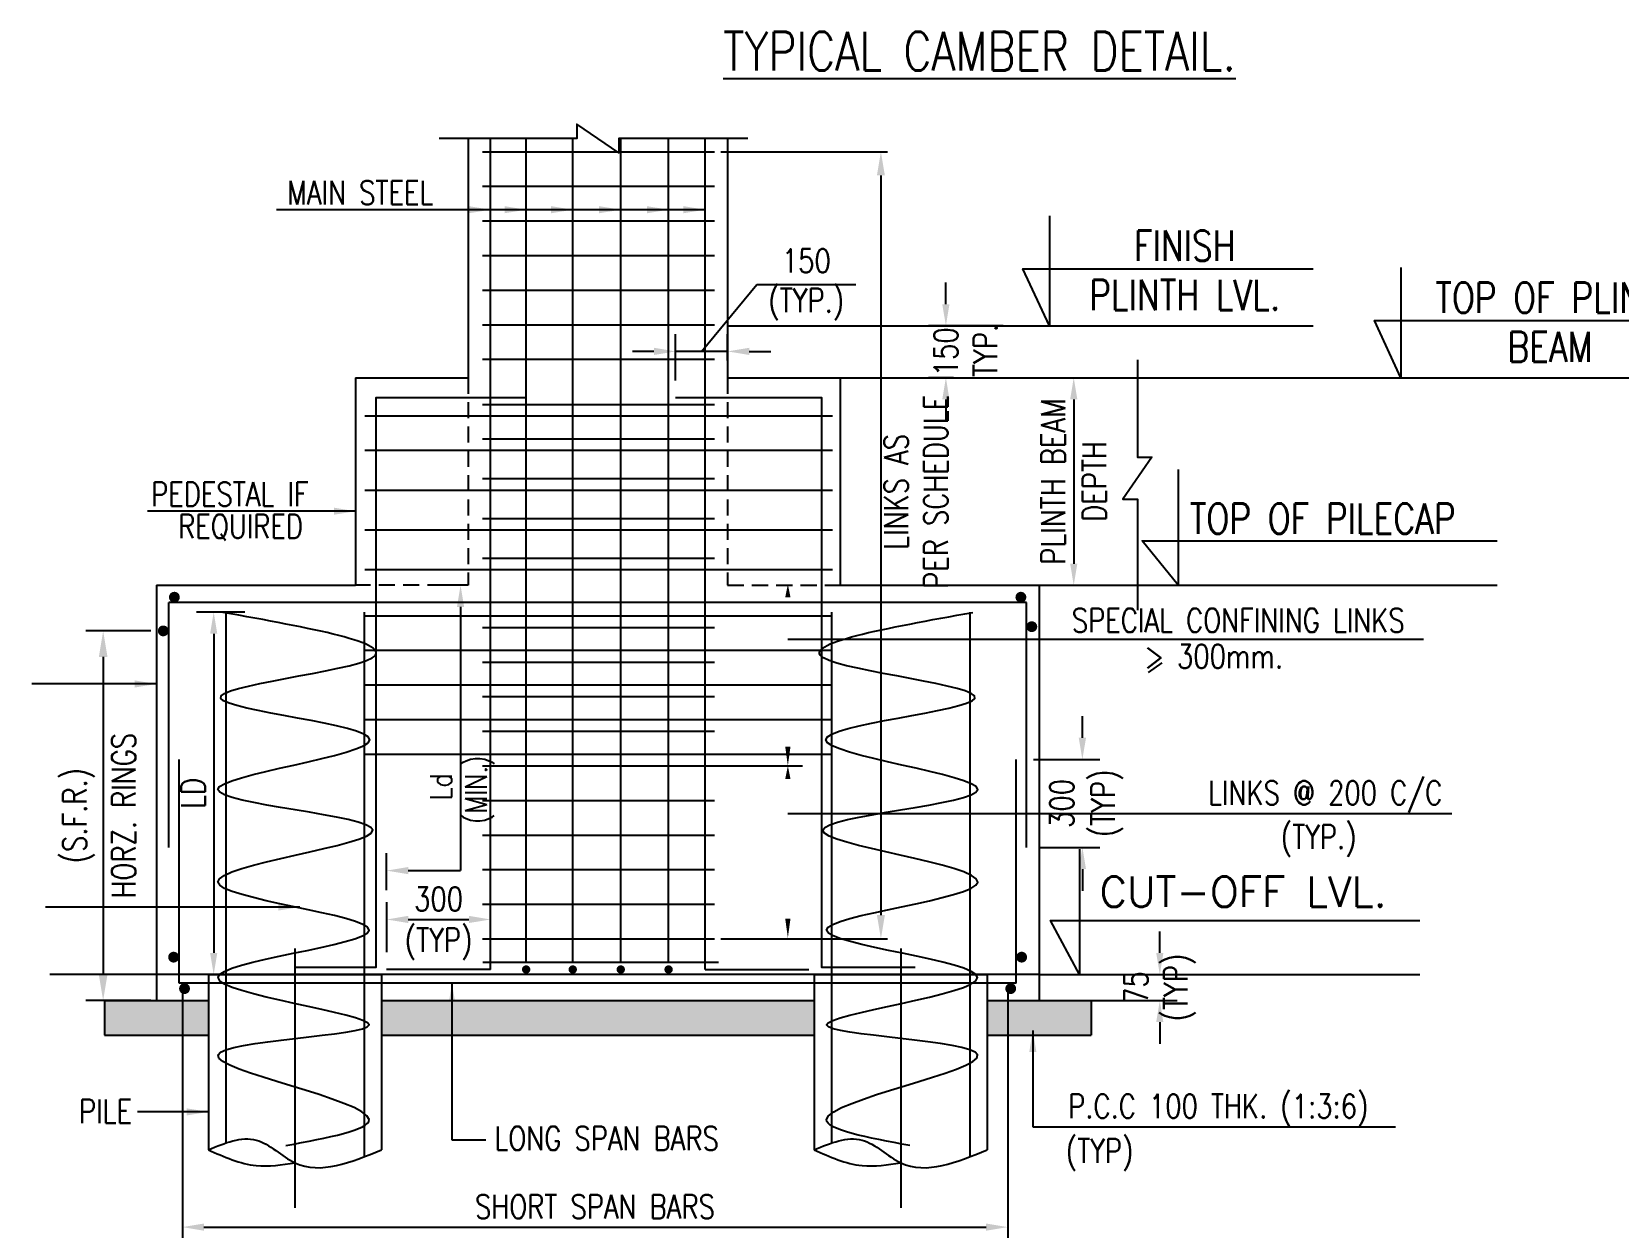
# Model space of a CAD drawing. Extents: x 345615 to 1272425, y -526289 to -156124.
# Drawn here: x 501539 to 519871, y -330656 to -316835 of the extents above; entities that cross this region are included whole.
import ezdxf
from ezdxf.enums import TextEntityAlignment as Align
from ezdxf.lldxf.tags import DXFTag

# ---------------------------------------------------------------- set-up
doc = ezdxf.new("R2010")
doc.units = 0
doc.header["$LTSCALE"] = 500
doc.header["$MEASUREMENT"] = 0
doc.header["$PDMODE"] = 35
doc.header["$PDSIZE"] = -15
doc.linetypes.add('CENTER2', pattern=[1.125, 0.75, -0.125, 0.125, -0.125])
doc.linetypes.add('HIDDEN2', pattern=[0.1875, 0.125, -0.0625])
doc.layers.get('DEFPOINTS').update_dxf_attribs({"color": 4})
for name, color, linetype in [('CEN', 8, 'CENTER'), ('COL', 1, 'Continuous'), ('DIM', 5, 'Continuous'), ('DIM1', 5, 'Continuous'), ('FOOT', 4, 'Continuous'), ('level', 3, 'Continuous'), ('LEVEL SECTION', 3, 'Continuous'), ('LINK', 2, 'Continuous'), ('P.C.C', 8, 'Continuous'), ('S- PILE', 2, 'HIDDEN'), ('S-CONCRET LINE', 4, 'Continuous'), ('S-DIM-1', 5, 'Continuous'), ('S-R.C.C. PILE', 2, 'HIDDEN'), ('S-R.C.C. PILE CAP', 40, 'Continuous'), ('S-REINFORCEMENT', 6, 'Continuous'), ('S-TEXT-1', 4, 'Continuous'), ('S-TITLE', 6, 'Continuous'), ('TEXT NORMAL', 4, 'Continuous'), ('TXT', 4, 'Continuous'), ('TXT1', 2, 'Continuous')]:
    doc.layers.add(name, color=color, linetype=linetype)
doc.layers.add('FOOTING TEXT', color=1, linetype='Continuous', lineweight=9)
doc.styles.add('ROMAND', font='simplex.shx')
doc.styles.add('ROMANS', font='simplex.shx', dxfattribs={"width": 0.8, "height": 275, "bigfont": 'bigfont.shx'})
doc.styles.add('ROMANS22', font='simplex.shx', dxfattribs={"width": 0.8})
tags = doc.linetypes.add('CENTER', pattern=[2, 1.25, -0.25, 0.25, -0.25]).pattern_tags.tags
tags[10:11] = [DXFTag(74, 4), DXFTag(75, 0), DXFTag(340, '0'), DXFTag(46, 1.0), DXFTag(50, 0.0), DXFTag(44, 0.0), DXFTag(45, 0.0)]
tags[8:9] = [DXFTag(74, 4), DXFTag(75, 0), DXFTag(340, '0'), DXFTag(46, 1.0), DXFTag(50, 0.0), DXFTag(44, 0.0), DXFTag(45, 0.0)]
tags[6:7] = [DXFTag(74, 4), DXFTag(75, 0), DXFTag(340, '0'), DXFTag(46, 1.0), DXFTag(50, 0.0), DXFTag(44, 0.0), DXFTag(45, 0.0)]
tags[4:5] = [DXFTag(74, 4), DXFTag(75, 0), DXFTag(340, '0'), DXFTag(46, 1.0), DXFTag(50, 0.0), DXFTag(44, 0.0), DXFTag(45, 0.0)]
tags = doc.linetypes.add('HIDDEN', pattern=[0.375, 0.25, -0.125]).pattern_tags.tags
tags[6:7] = [DXFTag(74, 4), DXFTag(75, 0), DXFTag(340, '0'), DXFTag(46, 1.0), DXFTag(50, 0.0), DXFTag(44, 0.0), DXFTag(45, 0.0)]
tags[4:5] = [DXFTag(74, 4), DXFTag(75, 0), DXFTag(340, '0'), DXFTag(46, 1.0), DXFTag(50, 0.0), DXFTag(44, 0.0), DXFTag(45, 0.0)]
doc.dimstyles.new('Copy of INT2TIMES', dxfattribs={"dimtxt": 300, "dimasz": 275, "dimexe": 75, "dimexo": 75, "dimgap": 40, "dimtad": 1, "dimdec": 0, "dimlfac": 0.5, "dimrnd": 5, "dimzin": 0, "dimdsep": 46, "dimtxsty": 'ROMANS', "dimcen": -1, "dimclrd": 5, "dimclre": 5, "dimclrt": 4, "dimadec": 0, "dimazin": 0, "dimtfac": 1, "dimtdec": 0, "dimtix": 1, "dimtofl": 0, "dimtmove": 2, "dimatfit": 3, "dimfxl": 0, "dimtolj": 1, "dimtzin": 0, "dimarcsym": 0})
doc.dimstyles.new('DIM 4-100', dxfattribs={"dimscale": 100, "dimtxt": 2.5, "dimasz": 2.5, "dimexe": 1, "dimexo": 1, "dimgap": 1, "dimtad": 1, "dimdec": 0, "dimlfac": 0.25, "dimzin": 0, "dimdsep": 46, "dimtxsty": 'ROMANS22', "dimcen": 2.5, "dimclrd": 5, "dimclre": 5, "dimclrt": 4, "dimadec": 0, "dimazin": 0, "dimtfac": 1, "dimtdec": 0, "dimtmove": 0, "dimatfit": 3, "dimfxl": 0, "dimtolj": 1, "dimtzin": 0, "dimarcsym": 0})
doc.dimstyles.new('dim100', dxfattribs={"dimtxt": 250, "dimasz": 250, "dimexe": 200, "dimexo": 200, "dimgap": 100, "dimtad": 1, "dimdec": 0, "dimzin": 0, "dimdsep": 46, "dimtxsty": 'ROMANS', "dimcen": 0, "dimclrd": 5, "dimclre": 5, "dimclrt": 4, "dimadec": 0, "dimazin": 0, "dimtfac": 1, "dimtdec": 0, "dimtix": 1, "dimtofl": 0, "dimtmove": 2, "dimatfit": 3, "dimfxl": 0, "dimtolj": 1, "dimtzin": 0, "dimlwd": -1, "dimlwe": -1, "dimarcsym": 0})
doc.dimstyles.new('dim25', dxfattribs={"dimtxt": 250, "dimasz": 250, "dimexe": 200, "dimexo": 200, "dimgap": 100, "dimtad": 1, "dimdec": 0, "dimlfac": 0.25, "dimzin": 0, "dimdsep": 46, "dimtxsty": 'ROMANS', "dimcen": 0, "dimclrd": 5, "dimclre": 5, "dimclrt": 4, "dimadec": 0, "dimazin": 0, "dimtfac": 1, "dimtdec": 0, "dimtix": 1, "dimtofl": 0, "dimtmove": 2, "dimatfit": 3, "dimfxl": 0, "dimtolj": 1, "dimtzin": 0, "dimlwd": -1, "dimlwe": -1, "dimarcsym": 0})
doc.dimstyles.new('dim33.33', dxfattribs={"dimtxt": 250, "dimasz": 250, "dimexe": 200, "dimexo": 200, "dimgap": 100, "dimtad": 1, "dimdec": 0, "dimlfac": 0.333331, "dimzin": 0, "dimdsep": 46, "dimtxsty": 'ROMANS', "dimcen": 0, "dimclrd": 5, "dimclre": 5, "dimclrt": 4, "dimadec": 0, "dimazin": 0, "dimtfac": 1, "dimtdec": 0, "dimtix": 1, "dimtofl": 0, "dimtmove": 2, "dimatfit": 3, "dimfxl": 0, "dimtolj": 1, "dimtzin": 0, "dimlwd": -1, "dimlwe": -1, "dimarcsym": 0})

# ---------------------------------------------------------------- blocks, each defined once
blk = doc.blocks.new('*D144')
at = {"layer": 'DEFPOINTS', "color": 0}
for p in [(512102, -320235), (512964, -320235), (512391, -320835)]:
    blk.add_point(p, dxfattribs=at)
at = {"layer": 'S-DIM-1', "color": 5}
for p, q in [((512102, -319985), (512102, -319735)), ((512764, -320235), (511902, -320235)), ((512191, -320835), (511902, -320835)), ((512102, -321085), (512102, -321335))]:
    blk.add_line(p, q, dxfattribs=at)
for points in [[(512060, -319985), (512143, -319985), (512102, -320235)], [(512060, -321085), (512143, -321085), (512102, -320835)]]:
    blk.add_solid(points, dxfattribs=at)
at = {"layer": 'S-DIM-1', "color": 4, "insert": (512102, -320535), "char_height": 275, "attachment_point": 5, "rotation": 90, "style": 'ROMANS'}
blk.add_mtext('\\A1;150', dxfattribs=at)
blk = doc.blocks.new('*D145')
at = {"layer": 'DEFPOINTS', "color": 0}
for p in [(503279, -327738), (512816, -327738), (512816, -330654)]:
    blk.add_point(p, dxfattribs=at)
at = {"layer": 'S-DIM-1', "color": 5}
for p, q in [((503279, -327938), (503279, -330854)), ((512816, -327938), (512816, -330854)), ((503529, -330654), (512566, -330654))]:
    blk.add_line(p, q, dxfattribs=at)
for points in [[(503529, -330613), (503529, -330696), (503279, -330654)], [(512566, -330613), (512566, -330696), (512816, -330654)]]:
    blk.add_solid(points, dxfattribs=at)
at = {"layer": 'S-DIM-1', "color": 4, "insert": (508047, -330417), "char_height": 275, "attachment_point": 5, "style": 'ROMANS'}
blk.add_mtext('\\A1;SHORT SPAN BARS', dxfattribs=at)
blk = doc.blocks.new('*D146')
at = {"layer": 'DEFPOINTS', "color": 0}
for p in [(504200, -323545), (503641, -327735), (504058, -327735)]:
    blk.add_point(p, dxfattribs=at)
at = {"layer": 'S-DIM-1', "color": 5}
for p, q in [((504000, -323545), (503441, -323545)), ((503641, -323795), (503641, -327485)), ((503858, -327735), (503441, -327735))]:
    blk.add_line(p, q, dxfattribs=at)
for points in [[(503600, -323795), (503683, -323795), (503641, -323545)], [(503600, -327485), (503683, -327485), (503641, -327735)]]:
    blk.add_solid(points, dxfattribs=at)
at = {"layer": 'S-DIM-1', "color": 4, "insert": (503404, -325640), "char_height": 275, "attachment_point": 5, "rotation": 90, "style": 'ROMANS'}
blk.add_mtext('\\A1;LD', dxfattribs=at)
blk = doc.blocks.new('*D147')
at = {"layer": 'DEFPOINTS', "color": 0}
for p in [(513180, -327735), (514574, -327735), (513180, -328035)]:
    blk.add_point(p, dxfattribs=at)
at = {"layer": 'S-DIM-1', "color": 5}
for p, q in [((514574, -327485), (514574, -327235)), ((513380, -327735), (514774, -327735)), ((513380, -328035), (514774, -328035)), ((514574, -328285), (514574, -328535))]:
    blk.add_line(p, q, dxfattribs=at)
for points in [[(514532, -327485), (514615, -327485), (514574, -327735)], [(514532, -328285), (514615, -328285), (514574, -328035)]]:
    blk.add_solid(points, dxfattribs=at)
at = {"layer": 'S-DIM-1', "color": 4, "insert": (514574, -327885), "char_height": 275, "attachment_point": 5, "rotation": 90, "style": 'ROMANS'}
blk.add_mtext('\\A1;75\\P(TYP)', dxfattribs=at)
blk = doc.blocks.new('*D150')
at = {"layer": 'DEFPOINTS', "color": 0}
for p in [(512921, -320835), (512921, -323235), (513579, -323235)]:
    blk.add_point(p, dxfattribs=at)
at = {"layer": 'S-DIM-1', "color": 5}
for p, q in [((513121, -320835), (513779, -320835)), ((513579, -321085), (513579, -322985)), ((513121, -323235), (513779, -323235))]:
    blk.add_line(p, q, dxfattribs=at)
for points in [[(513538, -321085), (513621, -321085), (513579, -320835)], [(513538, -322985), (513621, -322985), (513579, -323235)]]:
    blk.add_solid(points, dxfattribs=at)
at = {"layer": 'S-DIM-1', "color": 4, "char_height": 275, "rotation": 90, "style": 'ROMANS'}
for s, insert, attachment_point in [('\\A1;PLINTH BEAM ', (513479, -322035), 8), ('\\A1;DEPTH', (513679, -322035), 2)]:
    blk.add_mtext(s, dxfattribs=dict(at, insert=insert, attachment_point=attachment_point))
blk = doc.blocks.new('*D151')
at = {"layer": 'DEFPOINTS', "color": 0}
for p in [(506840, -327098), (505640, -327676), (506840, -327676)]:
    blk.add_point(p, dxfattribs=at)
at = {"layer": 'S-DIM-1', "color": 5}
for p, q in [((505640, -327476), (505640, -326898)), ((506840, -327476), (506840, -326898)), ((505890, -327098), (506590, -327098))]:
    blk.add_line(p, q, dxfattribs=at)
for points in [[(505890, -327056), (505890, -327139), (505640, -327098)], [(506590, -327056), (506590, -327139), (506840, -327098)]]:
    blk.add_solid(points, dxfattribs=at)
at = {"layer": 'S-DIM-1', "color": 4, "char_height": 275, "style": 'ROMANS'}
for s, insert, attachment_point in [('\\A1;300', (506240, -326998), 8), ('\\A1;(TYP)', (506240, -327198), 2)]:
    blk.add_mtext(s, dxfattribs=dict(at, insert=insert, attachment_point=attachment_point))
blk = doc.blocks.new('*D159')
at = {"layer": 'DEFPOINTS', "color": 0, "ltscale": 2}
for p in [(509428, -318222), (509428, -327322), (511351, -327322)]:
    blk.add_point(p, dxfattribs=at)
at = {"layer": 'DIM', "color": 5, "lineweight": -2, "ltscale": 2}
for p, q in [((509503, -318222), (511426, -318222)), ((511351, -318497), (511351, -327047)), ((509503, -327322), (511426, -327322))]:
    blk.add_line(p, q, dxfattribs=at)
at = {"layer": 'DIM', "color": 5, "ltscale": 2}
for points in [[(511305, -318497), (511397, -318497), (511351, -318222)], [(511305, -327047), (511397, -327047), (511351, -327322)]]:
    blk.add_solid(points, dxfattribs=at)
at = {"layer": 'DIM', "color": 4, "ltscale": 2, "insert": (511757, -322154), "char_height": 275, "attachment_point": 5, "rotation": 90, "style": 'ROMANS'}
blk.add_mtext('\\A1;LINKS AS \\PPER SCHEDULE', dxfattribs=at)
blk = doc.blocks.new('*D160')
at = {"layer": 'DEFPOINTS', "color": 0}
for p in [(512915, -325248), (513679, -325248), (512980, -326265)]:
    blk.add_point(p, dxfattribs=at)
at = {"layer": 'S-DIM-1', "color": 5}
for p, q in [((513679, -324998), (513679, -324748)), ((513115, -325248), (513879, -325248)), ((513180, -326265), (513879, -326265)), ((513679, -326515), (513679, -326765))]:
    blk.add_line(p, q, dxfattribs=at)
for points in [[(513637, -324998), (513721, -324998), (513679, -325248)], [(513637, -326515), (513721, -326515), (513679, -326265)]]:
    blk.add_solid(points, dxfattribs=at)
at = {"layer": 'S-DIM-1', "color": 4, "char_height": 275, "rotation": 90, "style": 'ROMANS'}
for s, insert, attachment_point in [('\\A1;(TYP)', (513779, -325756), 2), ('\\A1;300', (513579, -325756), 8)]:
    blk.add_mtext(s, dxfattribs=dict(at, insert=insert, attachment_point=attachment_point))
blk = doc.blocks.new('*D161')
at = {"layer": 'DEFPOINTS', "color": 0, "linetype": 'ByBlock'}
for p in [(503116, -323762), (502364, -328035), (503116, -328035)]:
    blk.add_point(p, dxfattribs=at)
at = {"layer": 'DIM1', "color": 5, "linetype": 'ByBlock'}
for p, q in [((502916, -323762), (502164, -323762)), ((502364, -324062), (502364, -327735)), ((502916, -328035), (502164, -328035))]:
    blk.add_line(p, q, dxfattribs=at)
for points in [[(502314, -324062), (502414, -324062), (502364, -323762)], [(502314, -327735), (502414, -327735), (502364, -328035)]]:
    blk.add_solid(points, dxfattribs=at)
at = {"layer": 'DIM1', "color": 4, "linetype": 'ByBlock', "char_height": 275, "rotation": 90, "style": 'ROMANS'}
for s, insert, attachment_point in [('\\A1;HORZ. RINGS', (502464, -325898), 2), ('\\A1;(S.F.R.)', (502264, -325898), 8)]:
    blk.add_mtext(s, dxfattribs=dict(at, insert=insert, attachment_point=attachment_point))
blk = doc.blocks.new('*D1084')
at = {"layer": 'DEFPOINTS', "color": 0}
for p in [(508979, -320531), (509580, -320835), (508979, -321069)]:
    blk.add_point(p, dxfattribs=at)
at = {"layer": 'S-DIM-1', "color": 5}
for p, q in [((509279, -320531), (509917, -319758)), ((509917, -319758), (511060, -319758)), ((508979, -320869), (508979, -320331)), ((509580, -320635), (509580, -320331)), ((508729, -320531), (508479, -320531)), ((509580, -320531), (508979, -320531)), ((509830, -320531), (510080, -320531))]:
    blk.add_line(p, q, dxfattribs=at)
for points in [[(508729, -320489), (508729, -320572), (508979, -320531)], [(509830, -320489), (509830, -320572), (509580, -320531)]]:
    blk.add_solid(points, dxfattribs=at)
at = {"layer": 'S-DIM-1', "color": 4, "insert": (510489, -319758), "char_height": 275, "attachment_point": 5, "style": 'ROMANS'}
blk.add_mtext('\\A1;{150\\P(TYP.)}', dxfattribs=at)

msp = doc.modelspace()

# ---------------------------------------------------------------- hatches: boundary and pattern name
at = {"layer": 'P.C.C', "linetype": 'Continuous'}
h = msp.add_hatch(dxfattribs=at)
h.set_pattern_fill('AR-CONC', color=8, scale=60, style=0)
h.set_pattern_definition([(50, (-1019182.9, -498307.24), (430.35611, -37.65128), [45, -495]), (355, (-1019182.9, -498307.24), (-83.2508, 451.31528), [36, -396]), (100.4514, (-1019147.03, -498310.38), (347.10563, 413.66373), [38.24411, -420.68527]), (46.1842, (-1019182.9, -498187.24), (640.34463, -99.3114), [67.5, -742.5]), (96.6356, (-1019129.53, -498195.5), (560.79762, 584.47072), [57.36617, -631.0278]), (351.1842, (-1019182.9, -498187.24), (560.79717, 584.47116), [54, -594]), (21, (-1019122.9, -498217.24), (358.14423, -241.571334), [45, -495]), (326, (-1019122.9, -498217.24), (145.9892, 435.09003), [36, -396]), (71.4514, (-1019093.05, -498237.37), (504.13358, 193.5183), [38.24411, -420.68527]), (37.5, (-1019182.9, -498307.24), (7.295913, 199.736312), [0, -391.2, 0, -402, 0, -397.5]), (7.5, (-1019182.9, -498307.24), (157.841722, 236.647027), [0, -229.2, 0, -382.2, 0, -151.5]), (327.5, (-1019316.7, -498307.24), (320.293462, -13.532923), [0, -150, 0, -468, 0, -621]), (317.5, (-1019376.7, -498307.24), (349.9117, 60.06299), [0, -195, 0, -310.8, 0, -441])])
h.paths.add_polyline_path([(510579.902, -328435.023), (510579.902, -328035.023), (505579.902, -328035.023), (505579.902, -328435.023)])
h.paths.add_polyline_path([(503579.902, -328435.023), (503579.902, -328035.023), (502979.902, -328035.023), (502379.902, -328035.023), (502379.902, -328435.023)])
h.paths.add_polyline_path([(512579.902, -328435.023), (513779.902, -328435.023), (513779.902, -328035.023), (513179.902, -328035.023), (512579.902, -328035.023)])

# ---------------------------------------------------------------- linework, layer by layer
at = {"layer": 'CEN', "linetype": 'Continuous'}
msp.add_line((509427.71, -325321.861, 0), (510446.71, -325321.861, 0), dxfattribs=at)
at = {"layer": 'COL', "linetype": 'Continuous', "const_width": 48, "elevation": 0}
for points in [[(507227.677, -327676.023, 1), (507275.677, -327676.023, 1)], [(507766.095, -327676.023, 1), (507814.095, -327676.023, 1)], [(508320.921, -327676.023, 1), (508368.921, -327676.023, 1)], [(508873.533, -327676.023, 1), (508921.533, -327676.023, 1)]]:
    msp.add_lwpolyline(points, format="xyb", close=True, dxfattribs=at)
at = {"layer": 'DIM', "color": 5}
for p, q in [((506481.036, -323235.023, 0), (506294.036, -323235.023, 0)), ((506494.036, -323485.023, 0), (506494.036, -326533.236, 0)), ((505639.902, -326759.238, 0), (505639.902, -326333.236, 0)), ((505889.902, -326533.236, 0), (506494.036, -326533.236, 0))]:
    msp.add_line(p, q, dxfattribs=at)
at = {"layer": 'DIM'}
for p, q in [((510275.742, -323858.39, 0), (517621.564, -323858.39, 0)), ((510275.742, -325871.39, 0), (517948.064, -325871.39, 0))]:
    msp.add_line(p, q, dxfattribs=at)
at = {"layer": 'DIM', "color": 8, "elevation": 0}
msp.add_lwpolyline([(509813.843, -318069.365), (508323.31, -318069.365), (508323.31, -318235.729), (507836.493, -317903.001), (507836.493, -318069.365), (506248.199, -318069.365)], dxfattribs=at)
at = {"layer": 'DIM', "elevation": 0, "flags": 128}
for points in [[(510275.742, -325098.584, 61.213, 0, 0), (510275.742, -325321.861, 0, 0, 0), (510275.742, -324209.829, 0, 0, 0), (510275.742, -323222.143, 0, 61.213, 0), (510275.742, -323375.074, 0, 0, 0)], [(510275.742, -327086.662, 61.213, 0, 0), (510275.742, -327309.939, 0, 0, 0), (510275.742, -326309.546, 0, 0, 0), (510275.742, -325321.861, 0, 61.213, 0), (510275.742, -325474.791, 0, 0, 0)]]:
    msp.add_lwpolyline(points, format="xyseb", dxfattribs=at)
at = {"layer": 'DIM', "color": 5}
for points in [[(506452.37, -323485.023, 0), (506535.703, -323485.023, 0), (506494.036, -323235.023, 0)], [(505889.902, -326491.569, 0), (505889.902, -326574.903, 0), (505639.902, -326533.236, 0)]]:
    msp.add_solid(points, dxfattribs=at)
at = {"layer": 'FOOT', "color": 8, "linetype": 'HIDDEN', "ltscale": 5}
msp.add_line((513179.902, -327735.023, 0), (502979.902, -327735.023, 0), dxfattribs=at)
at = {"layer": 'FOOTING TEXT', "ltscale": 120, "const_width": 62.5, "elevation": 0}
for points in [[(503155.633, -323372.427, -1), (503218.133, -323372.427, -1)], [(512999.801, -323372.427, 1), (512937.301, -323372.427, 1)], [(503027.554, -323761.863, 1), (503090.054, -323761.863, 1)], [(513063.168, -323713.183, 1), (513125.668, -323713.183, 1)], [(503146.77, -327533.542, 1), (503209.27, -327533.542, 1)], [(512946.185, -327533.542, 1), (513008.685, -327533.542, 1)], [(503273.08, -327897.119, 1), (503335.58, -327897.119, 1)], [(512882.335, -327897.119, -1), (512819.835, -327897.119, -1)]]:
    msp.add_lwpolyline(points, format="xyb", close=True, dxfattribs=at)
at = {"layer": 'level', "color": 2, "elevation": 0}
for points in [[(513298.021, -318962.23), (513298.021, -320235.023), (512991.089, -319575.385), (516346.444, -319575.385)], [(517360.587, -319562.23), (517360.587, -320835.023), (517053.655, -320175.385), (520876.009, -320175.385)], [(514786.005, -321894.09), (514786.005, -323235.023), (514368.398, -322722.396), (518473.108, -322722.396)]]:
    msp.add_lwpolyline(points, dxfattribs=at)
at = {"layer": 'LEVEL SECTION', "elevation": 0}
msp.add_lwpolyline([(513644.003, -326284.497), (513644.003, -327735.023), (513309.918, -327109.936), (517577.405, -327109.936)], dxfattribs=at)
at = {"layer": 'LINK'}
for p, q in [((506747.164, -318221.861, 0), (509427.71, -318221.861, 0)), ((506747.164, -318621.861, 0), (509427.71, -318621.861, 0)), ((506747.164, -319021.861, 0), (509427.71, -319021.861, 0)), ((506747.164, -319421.861, 0), (509427.71, -319421.861, 0)), ((506747.164, -319821.861, 0), (509427.71, -319821.861, 0)), ((506747.164, -320221.861, 0), (509427.71, -320221.861, 0)), ((506747.164, -320621.861, 0), (509427.71, -320621.861, 0)), ((506747.164, -321144.378, 0), (509427.71, -321144.378, 0)), ((506747.164, -321541.861, 0), (509427.71, -321541.861, 0)), ((506747.164, -322001.861, 0), (509427.71, -322001.861, 0)), ((506747.164, -322461.861, 0), (509427.71, -322461.861, 0)), ((506747.164, -322921.861, 0), (509427.71, -322921.861, 0)), ((506747.164, -323721.861, 0), (509427.71, -323721.861, 0)), ((506747.164, -324121.861, 0), (509427.71, -324121.861, 0)), ((506747.164, -324521.861, 0), (509427.71, -324521.861, 0)), ((506747.164, -324921.861, 0), (509427.71, -324921.861, 0)), ((506747.164, -325321.861, 0), (509427.71, -325321.861, 0)), ((506747.164, -325721.861, 0), (509427.71, -325721.861, 0)), ((506747.164, -326121.861, 0), (509427.71, -326121.861, 0)), ((506747.164, -326521.861, 0), (509427.71, -326521.861, 0)), ((506747.164, -326921.861, 0), (509427.71, -326921.861, 0)), ((506747.164, -327321.861, 0), (509427.71, -327321.861, 0))]:
    msp.add_line(p, q, dxfattribs=at)
at = {"layer": 'LINK', "color": 3}
for p, q in [((505388.383, -321276.388, 0), (510791.096, -321276.388, 0)), ((505388.383, -321673.87, 0), (510791.096, -321673.87, 0)), ((505388.383, -322133.87, 0), (510791.096, -322133.87, 0)), ((505388.383, -322593.87, 0), (510791.096, -322593.87, 0)), ((505388.383, -323053.87, 0), (510791.096, -323053.87, 0)), ((505388.383, -323585.88, 0), (510791.096, -323585.88, 0)), ((505388.383, -323985.88, 0), (510791.096, -323985.88, 0)), ((505388.383, -324385.88, 0), (510791.096, -324385.88, 0)), ((505388.383, -324785.88, 0), (510791.096, -324785.88, 0)), ((505388.383, -325185.88, 0), (510791.096, -325185.88, 0))]:
    msp.add_line(p, q, dxfattribs=at)
at = {"layer": 'P.C.C', "color": 8, "linetype": 'Continuous'}
for p, q in [((502379.902, -328035.023, 0), (502379.902, -328435.023, 0)), ((502379.902, -328035.023, 0), (502979.902, -328035.023, 0)), ((513179.902, -328035.023, 0), (513779.902, -328035.023, 0)), ((513779.902, -328035.023, 0), (513779.902, -328435.023, 0)), ((502379.902, -328435.023, 0), (503579.902, -328435.023, 0)), ((505579.902, -328435.023, 0), (510579.902, -328435.023, 0)), ((512579.902, -328435.023, 0), (513779.902, -328435.023, 0))]:
    msp.add_line(p, q, dxfattribs=at)
at = {"layer": 'S- PILE', "color": 8, "linetype": 'Continuous'}
for points in [[(504475.452, -329710.4, 0), (505436.286, -329409.805, 0), (503691.194, -328663.521, 0), (505436.282, -328317.113, 0), (503691.197, -327770.218, 0), (505436.392, -327221.453, 0), (503688.968, -326664.903, 0), (505479.709, -326065.467, 0), (503689.768, -325595.25, 0), (505445.877, -325019.733, 0), (503723.89, -324541.738, 0), (505473.48, -324071.902, 0), (503744.995, -323547.968, 0)], [(511684.351, -329710.4, 0), (510723.517, -329409.805, 0), (512468.609, -328663.521, 0), (510723.521, -328317.113, 0), (512468.606, -327770.218, 0), (510723.411, -327221.453, 0), (512470.835, -326664.903, 0), (510680.094, -326065.467, 0), (512470.035, -325595.25, 0), (510713.926, -325019.733, 0), (512435.913, -324541.738, 0), (510686.323, -324071.902, 0), (512414.808, -323547.968, 0)]]:
    msp.add_spline(points, degree=3, dxfattribs=at)
at = {"layer": 'S-CONCRET LINE', "color": 130, "linetype": 'Continuous'}
for p, q in [((506579.902, -318069.365, 0), (506579.902, -320835.023, 0)), ((509579.902, -318069.365, 0), (509579.902, -320835.023, 0)), ((505279.902, -320835.023, 0), (506579.902, -320835.023, 0)), ((505279.902, -320835.023, 0), (505279.902, -323235.023, 0)), ((509579.902, -320835.023, 0), (510879.902, -320835.023, 0)), ((510879.902, -320835.023, 0), (514314.262, -320835.023, 0)), ((510879.902, -320835.023, 0), (510879.902, -323235.023, 0)), ((502979.902, -323235.023, 0), (505279.902, -323235.023, 0)), ((502979.902, -323235.023, 0), (502979.902, -328035.023, 0)), ((510879.902, -323235.023, 0), (514314.262, -323235.023, 0))]:
    msp.add_line(p, q, dxfattribs=at)
at = {"layer": 'S-CONCRET LINE', "color": 4, "linetype": 'Continuous'}
for p, q in [((513179.902, -323235.023, 0), (513179.902, -328035.023, 0)), ((502979.902, -328035.023, 0), (503579.902, -328035.023, 0)), ((505579.902, -328035.023, 0), (510579.902, -328035.023, 0)), ((512579.902, -328035.023, 0), (513179.902, -328035.023, 0))]:
    msp.add_line(p, q, dxfattribs=at)
at = {"layer": 'S-R.C.C. PILE', "color": 8, "linetype": 'CENTER2', "ltscale": 8}
for p, q in [((504579.902, -327432.624, 0), (504579.902, -330489.61, 0)), ((511579.902, -327432.624, 0), (511579.902, -330489.61, 0))]:
    msp.add_line(p, q, dxfattribs=at)
at = {"layer": 'S-R.C.C. PILE', "color": 4, "linetype": 'ByBlock', "ltscale": 2}
for p, q in [((503579.902, -327735.023, 0), (503579.902, -329759.461, 0)), ((505579.902, -327735.023, 0), (505579.902, -329759.461, 0)), ((510579.902, -327735.023, 0), (510579.902, -329759.461, 0)), ((512579.902, -327735.023, 0), (512579.902, -329759.461, 0))]:
    msp.add_line(p, q, dxfattribs=at)
at = {"layer": 'S-R.C.C. PILE', "color": 8, "linetype": 'HIDDEN', "ltscale": 8}
for p, q in [((503579.902, -327735.023, 0), (505579.902, -327735.023, 0)), ((510579.902, -327735.023, 0), (512579.902, -327735.023, 0))]:
    msp.add_line(p, q, dxfattribs=at)
at = {"layer": 'S-R.C.C. PILE', "color": 4, "linetype": 'ByBlock', "ltscale": 2}
msp.add_spline([(503579.902, -329759.461, 0), (504132.785, -329648.481, 0), (504579.902, -329910.579, 0), (505579.902, -329759.461, 0)], degree=3, dxfattribs=at)
for points, knots in [([(510579.902, -329759.461, 0), (510771.297, -329680.942, 0), (511138.597, -329530.259, 0), (511697.395, -330126.313, 0), (512228.649, -329905.475, 0), (512579.902, -329759.461, 0)], [0, 0, 0, 0, 563.912213843, 1082.186594709, 2093.54048626, 2093.54048626, 2093.54048626, 2093.54048626]), ([(503579.902, -329759.461, 0), (503761.39, -329841.651, 0), (504082.566, -329987.102, 0), (504430.11, -329933.499, 0), (504579.902, -329910.579, 0)], [0, 0, 0, 0, 145.596522581, 257.659593306, 257.659593306, 257.659593306, 257.659593306]), ([(510579.902, -329759.461, 0), (510761.39, -329841.651, 0), (511082.566, -329987.102, 0), (511430.11, -329933.499, 0), (511579.902, -329910.579, 0)], [0, 0, 0, 0, 145.596522581, 257.659593306, 257.659593306, 257.659593306, 257.659593306])]:
    msp.add_open_spline(points, degree=3, knots=knots, dxfattribs=at)
at = {"layer": 'S-R.C.C. PILE CAP', "color": 8, "linetype": 'HIDDEN2', "ltscale": 3, "elevation": 0}
for points in [[(506579.902, -320835.023), (506579.902, -323235.023), (505279.902, -323235.023)], [(509579.902, -320835.023), (509579.902, -323235.023), (510879.902, -323235.023)]]:
    msp.add_lwpolyline(points, dxfattribs=at)
at = {"layer": 'S-REINFORCEMENT'}
for p, q in [((506839.902, -327676.023, 0), (506839.902, -318069.365, 0)), ((507251.677, -327590.288, 0), (507251.677, -318069.365, 0)), ((507790.095, -327590.288, 0), (507790.095, -318069.365, 0)), ((508344.921, -327590.288, 0), (508344.921, -318069.365, 0)), ((508897.533, -327590.288, 0), (508897.533, -318069.365, 0)), ((509319.902, -327676.023, 0), (509319.902, -318069.365, 0)), ((513031.488, -323435.023, 0), (503122.985, -323435.023, 0)), ((503122.985, -326264.775, 0), (503122.985, -323435.023, 0)), ((513031.488, -326264.775, 0), (513031.488, -323435.023, 0)), ((503241.634, -327835.023, 0), (503241.634, -325247.639, 0)), ((512914.69, -327835.023, 0), (512914.69, -325247.639, 0)), ((506749.564, -327590.288, 0), (509472.696, -327590.288, 0)), ((506839.902, -327676.023, 0), (505639.902, -327676.023, 0)), ((509319.902, -327676.023, 0), (510519.902, -327676.023, 0)), ((512914.69, -327835.023, 0), (503241.634, -327835.023, 0))]:
    msp.add_line(p, q, dxfattribs=at)
at = {"layer": 'S-REINFORCEMENT', "color": 5, "linetype": 'HIDDEN', "ltscale": 2}
for p, q in [((503779.902, -323545.423, 0), (503779.902, -329682.375, 0)), ((505379.902, -323545.423, 0), (505379.902, -329840.781, 0)), ((510779.902, -323545.423, 0), (510779.902, -329682.375, 0)), ((512379.902, -323545.423, 0), (512379.902, -329840.781, 0))]:
    msp.add_line(p, q, dxfattribs=at)
at = {"layer": 'S-REINFORCEMENT', "elevation": 0}
for points in [[(507251.677, -321069.023), (505513.902, -321069.023), (505513.902, -327652.891), (504583.902, -327652.891)], [(511746.935, -327652.891), (510666.935, -327652.891), (510666.935, -321069.023), (508978.916, -321069.023)]]:
    msp.add_lwpolyline(points, dxfattribs=at)
at = {"layer": 'TEXT NORMAL', "color": 3}
for p, q in [((509579.902, -320235.023, 0), (516346.444, -320235.023, 0)), ((514314.262, -320835.023, 0), (520876.009, -320835.023, 0)), ((514215.205, -323235.023, 0), (518473.108, -323235.023, 0)), ((503579.902, -327735.023, 0), (501746.213, -327735.023, 0)), ((513179.902, -327735.023, 0), (517577.405, -327735.023, 0))]:
    msp.add_line(p, q, dxfattribs=at)
at = {"layer": 'TEXT NORMAL', "color": 8, "elevation": 0}
msp.add_lwpolyline([(514314.262, -320629.071), (514314.262, -321751.831), (514480.626, -321751.831), (514147.898, -322238.648), (514314.262, -322238.648), (514314.262, -323520.988)], dxfattribs=at)
at = {"layer": 'TXT', "linetype": 'ByBlock'}
msp.add_line((514441.811, -324244.539, 0), (514601.079, -324132.072, 0), dxfattribs=at)

# ---------------------------------------------------------------- texts
at = {"layer": 'DIM', "color": 4, "style": 'ROMANS', "width": 0.8}
msp.add_text('(MIN.)', height=250, rotation=90, dxfattribs=at).set_placement((506798.552, -325991.788, 0))
at = {"layer": 'DIM', "color": 4, "insert": (506269.036, -325562.441, 0), "char_height": 250, "attachment_point": 5, "rotation": 90, "style": 'ROMANS'}
msp.add_mtext('\\A1;Ld', dxfattribs=at)
at = {"layer": 'S-TEXT-1', "linetype": 'ByBlock', "style": 'ROMANS', "width": 0.8}
for s, p in [('MAIN STEEL', (505336.159, -318695.839, 0)), ('SPECIAL CONFINING LINKS', (515480.823, -323640.095, 0)), ('> 300mm.', (515196.8, -324055.117, 0)), (' LINKS @ 200 C/C', (516409.823, -325653.095, 0)), ('(TYP.)', (516409.823, -326162.595, 0))]:
    msp.add_text(s, height=275, dxfattribs=at).set_placement(p, align=Align.MIDDLE)
msp.add_text('TYP.', height=275, rotation=90, dxfattribs=at).set_placement((512556.772, -320519.294, 0), align=Align.MIDDLE)
for s, p in [('PEDESTAL IF', (502919.11, -322318.207, 0)), (' REQUIRED', (503080.766, -322690.386, 0)), ('P.C.C 100 THK. (1:3:6)', (513514.928, -329394.265, 0)), ('PILE', (502084.993, -329452.407, 0)), ('LONG SPAN BARS', (506885.968, -329766.143, 0)), ('(TYP)', (513487.35, -329910.411, 0))]:
    msp.add_text(s, height=275, dxfattribs=at).set_placement(p)
at = {"layer": 'S-TITLE', "style": 'ROMANS', "width": 0.8}
msp.add_text('%%UTYPICAL CAMBER DETAIL.', height=450, dxfattribs=at).set_placement((512490.502, -317060.044, 0), align=Align.MIDDLE_CENTER)
at = {"layer": 'TXT1', "style": 'ROMAND', "width": 0.8}
for s, p in [('FINISH', (514861.775, -319309.719, 0)), ('PLINTH LVL.', (514861.775, -319878, 0)), ('TOP OF PLINTH', (519179.84, -319909.719, 0)), ('BEAM', (519082.84, -320478, 0))]:
    msp.add_text(s, height=350, dxfattribs=at).set_placement(p, align=Align.MIDDLE)
msp.add_text('TOP OF PILECAP', height=350, dxfattribs=at).set_placement((514920.945, -322638.01, 0))
at = {"layer": 'TXT1', "insert": (513879.764, -326777.381, 0), "char_height": 350, "attachment_point": 4, "style": 'ROMAND'}
msp.add_mtext('CUT-OFF LVL.', dxfattribs=at)

# ---------------------------------------------------------------- dimensions: what is measured, and where the dimension line sits
at = {"layer": 'DIM', "ltscale": 2}
dim = msp.add_linear_dim(base=(511351.047, -327321.861, 0), p1=(509427.71, -318221.861, 0), p2=(509427.71, -327321.861, 0), angle=90, text='LINKS AS \\XPER SCHEDULE', dimstyle='Copy of INT2TIMES', override={"dimtxt": 275, "dimtxsty": 'ROMANS', "dimtmove": 1}, dxfattribs=at)
dim.commit()
dim.dimension.update_dxf_attribs({"geometry": '*D159', "text_midpoint": (511757.221, -322153.862, 0), "dimtype": 160})
at = {"layer": 'DIM1', "color": 5, "linetype": 'ByBlock'}
dim = msp.add_linear_dim(base=(502363.748, -328035.023, 0), p1=(503115.721, -323761.863, 0), p2=(503115.721, -328035.023, 0), angle=90, text='(S.F.R.)\\XHORZ. RINGS', dimstyle='dim25', override={"dimtxt": 300, "dimasz": 300}, dxfattribs=at)
dim.commit()
dim.dimension.update_dxf_attribs({"geometry": '*D161', "text_midpoint": (502363.748, -325898.443, 0)})
at = {"layer": 'S-DIM-1'}
dim = msp.add_linear_dim(base=(508978.916, -320530.507, 0), p1=(509579.902, -320835.023, 0), p2=(508978.916, -321069.023, 0), text='{<>\\X(TYP.)}', dimstyle='dim25', override={"dimtxsty": 'ROMANS', "dimtmove": 1}, dxfattribs=at)
dim.commit()
dim.dimension.update_dxf_attribs({"geometry": '*D1084', "text_midpoint": (510017.281, -319758.102, 0), "dimtype": 160})
dim = msp.add_linear_dim(base=(512101.724, -320235.023, 0), p1=(512391.089, -320835.023, 0), p2=(512963.632, -320235.023, 0), angle=90, dimstyle='dim25', dxfattribs=at)
dim.commit()
dim.dimension.update_dxf_attribs({"geometry": '*D144', "text_midpoint": (512101.724, -320535.023, 0), "dimtype": 160})
for base, p1, p2, text, picture, middle in [((513579.174, -323235.023, 0), (512920.812, -320835.023, 0), (512920.812, -323235.023, 0), 'PLINTH BEAM \\XDEPTH', '*D150', (513579.174, -322035.023, 0)), ((503641.351, -327735.023, 0), (504200.13, -323545.423, 0), (504057.555, -327735.023, 0), 'LD', '*D146', (503403.851, -325640.223, 0)), ((513678.929, -325247.639, 0), (512979.902, -326264.775, 0), (512914.69, -325247.639, 0), '300\\X(TYP)', '*D160', (513678.929, -325756.207, 0))]:
    dim = msp.add_linear_dim(base=base, p1=p1, p2=p2, angle=90, text=text, dimstyle='dim25', dxfattribs=at)
    dim.commit()
    dim.dimension.update_dxf_attribs({"geometry": picture, "text_midpoint": middle})
for base, p1, p2, text, dimstyle, picture, middle in [((506839.902, -327097.743, 0), (505639.902, -327676.023, 0), (506839.902, -327676.023, 0), '<>\\X(TYP)', 'dim25', '*D151', (506239.902, -327097.743, 0)), ((512815.847, -330654.267, 0), (503278.745, -327738.461, 0), (512815.847, -327738.461, 0), 'SHORT SPAN BARS', 'dim33.33', '*D145', (508047.296, -330416.767, 0))]:
    dim = msp.add_linear_dim(base=base, p1=p1, p2=p2, text=text, dimstyle=dimstyle, dxfattribs=at)
    dim.commit()
    dim.dimension.update_dxf_attribs({"geometry": picture, "text_midpoint": middle})
dim = msp.add_linear_dim(base=(514573.518, -327735.023, 0), p1=(513179.902, -328035.023, 0), p2=(513179.902, -327735.023, 0), angle=90, text='<>\\X(TYP)', dimstyle='dim25', override={"dimtxsty": 'ROMANS'}, dxfattribs=at)
dim.commit()
dim.dimension.update_dxf_attribs({"geometry": '*D147', "text_midpoint": (514573.518, -327885.023, 0), "dimtype": 160})

# ---------------------------------------------------------------- leaders
at = {"layer": 'DIM'}
for points, dimstyle in [([(506839.902, -318892.672, 0), (504368.036, -318892.672, 0)], 'dim25'), ([(508897.533, -318892.672, 0), (504548.167, -318892.672, 0)], 'dim25'), ([(507251.677, -318892.672, 0), (504779.812, -318892.672, 0)], 'dim25'), ([(509319.902, -318892.672, 0), (504970.536, -318892.672, 0)], 'dim25'), ([(507790.095, -318892.672, 0), (505318.23, -318892.672, 0)], 'dim25'), ([(508344.921, -318892.672, 0), (505873.056, -318892.672, 0)], 'dim25'), ([(506394.878, -327835.023, 0), (506394.878, -329645.166, 0), (506784.684, -329645.166, 0)], 'dim33.33')]:
    msp.add_leader(points, dimstyle=dimstyle, dxfattribs=at)
at = {"layer": 'DIM1', "linetype": 'Continuous'}
for points in [[(502979.902, -324375.349, 0), (501538.654, -324375.349, 0)], [(513106.324, -328380.048, 0), (513106.324, -329494.374, 0), (517295.651, -329494.374, 0)]]:
    msp.add_leader(points, dimstyle='DIM 4-100', override={"dimtxt": 2.5}, dxfattribs=at)
at = {"layer": 'S-DIM-1'}
for points, dimstyle in [([(505279.902, -322378.12, 0), (502874.726, -322378.12, 0)], 'dim25'), ([(503579.902, -329322.197, 0), (502758.987, -329322.197, 0)], 'dim33.33')]:
    msp.add_leader(points, dimstyle=dimstyle, dxfattribs=at)
msp.add_leader([(504636.341, -326953.938, 0), (501697.127, -326953.938, 0)], dimstyle='dim100', override={"dimtad": 0}, dxfattribs=at)

doc.saveas('drawing.dxf')
